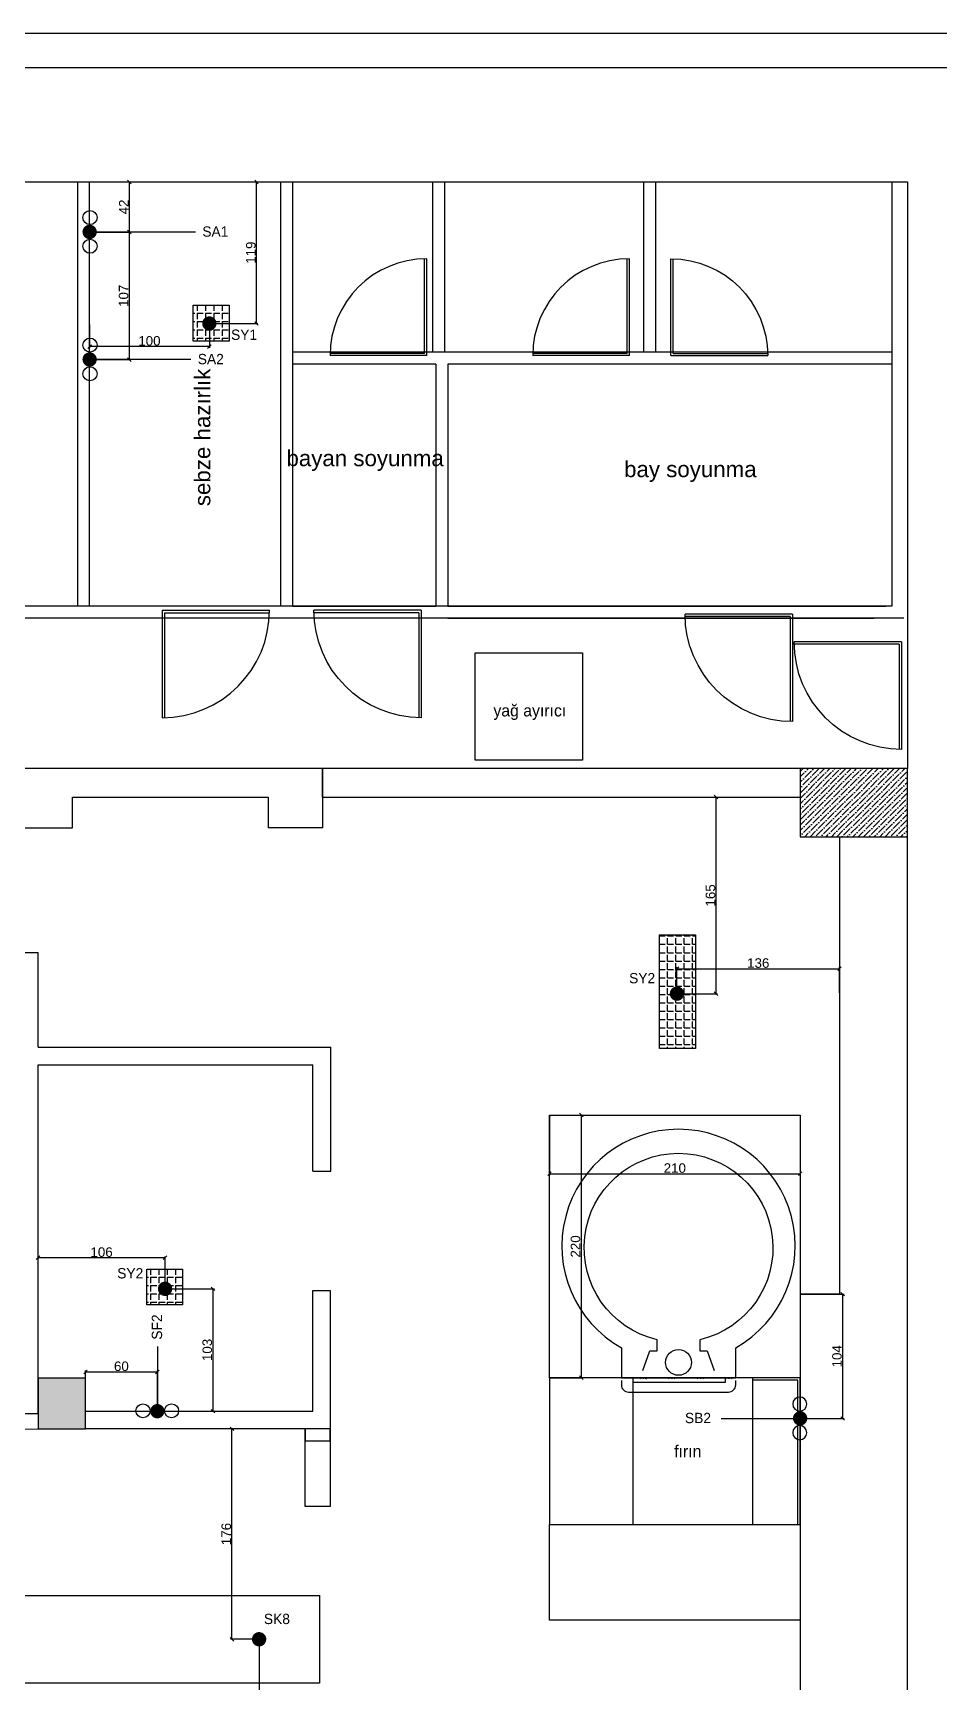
# Model space of a CAD drawing. Header units: millimetres. Extents: x -1066 to 22000, y -1118 to 1876.
# Drawn here: x 10416 to 11175, y 494 to 1876 of the extents above; entities that cross this region are included whole.
import ezdxf

# ---------------------------------------------------------------- set-up
doc = ezdxf.new("R2010")
doc.units = ezdxf.units.MM
doc.linetypes.add('DASHDOT', pattern=[25.4, 12.7, -6.35, 0, -6.35])
for name, color, linetype in [('DUVAR', 1, 'Continuous'), ('kapı ABD', 55, 'Continuous'), ('S2000-019 Su Tes İşaretler', 5, 'Continuous'), ('S2000-025 Antet', 7, 'Continuous'), ('SIH', 4, 'Continuous'), ('SU', 152, 'Continuous'), ('wall', 4, 'Continuous')]:
    doc.layers.add(name, color=color, linetype=linetype)
doc.styles.get("Standard").update_dxf_attribs({"font": 'arial.ttf'})
doc.styles.add('TAKSİM', font='GOTHIC.TTF', dxfattribs={"height": 20})
doc.dimstyles.new('OLCU50', dxfattribs={"dimtxt": 8, "dimasz": 3, "dimexe": 1.25, "dimexo": 0.625, "dimtad": 1, "dimdec": 0, "dimtxsty": 'Standard', "dimblk": 'OBLIQUE', "dimcen": 2.5, "dimclrd": 256, "dimclre": 251, "dimclrt": 25, "dimadec": 0, "dimazin": 0, "dimtfac": 1, "dimtdec": 0, "dimtmove": 0, "dimatfit": 3, "dimldrblk": 'OBLIQUE', "dimfxl": 1, "dimarcsym": 0})

# ---------------------------------------------------------------- blocks, each defined once
blk = doc.blocks.new('rtyjjkw5')
at = {"layer": 'kapı ABD', "color": 7}
for p, q in [((-2, 2), (-2, 90)), ((0, 0), (0, 90)), ((-2, 2), (-90, 2)), ((0, 0), (-90, 0))]:
    blk.add_line(p, q, dxfattribs=at)
blk.add_arc((0, 0), 90, 90, 180, dxfattribs=at)
blk = doc.blocks.new('_Oblique')
at = {"color": 0, "linetype": 'ByBlock', "lineweight": -2}
blk.add_line((-0.5, -0.5), (0.5, 0.5), dxfattribs=at)
blk = doc.blocks.new('*D63')
at = {"layer": 'Defpoints', "color": 0, "transparency": 16777216}
for p in [(1944.6, 764.5), (2154.6, 764.5), (2154.6, 715.4)]:
    blk.add_point(p, dxfattribs=at)
at = {"layer": 'DUVAR', "color": 251, "lineweight": -2, "transparency": 16777216}
for p, q in [((1944.6, 763.8), (1944.6, 714.1)), ((2154.6, 763.8), (2154.6, 714.1))]:
    blk.add_line(p, q, dxfattribs=at)
at = {"layer": 'DUVAR', "lineweight": -2, "transparency": 16777216}
blk.add_line((1944.6, 715.4), (2154.6, 715.4), dxfattribs=at)
at = {"layer": 'DUVAR', "lineweight": -2, "transparency": 16777216, "xscale": 3, "yscale": 3, "zscale": 3, "rotation": 180}
blk.add_blockref('_Oblique', (1944.6, 715.4), dxfattribs=at)
at = {"layer": 'DUVAR', "lineweight": -2, "transparency": 16777216, "xscale": 3, "yscale": 3, "zscale": 3}
blk.add_blockref('_Oblique', (2154.6, 715.4), dxfattribs=at)
at = {"layer": 'DUVAR', "color": 25, "transparency": 16777216, "insert": (2049.6, 720.1), "char_height": 8, "attachment_point": 5}
blk.add_mtext('210', dxfattribs=at)
blk = doc.blocks.new('*D64')
at = {"layer": 'Defpoints', "color": 0, "transparency": 16777216}
for p in [(1944.6, 764.5), (1944.6, 544.5), (1971.2, 544.5)]:
    blk.add_point(p, dxfattribs=at)
at = {"layer": 'DUVAR', "color": 251, "lineweight": -2, "transparency": 16777216}
for p, q in [((1945.2, 764.5), (1972.4, 764.5)), ((1945.2, 544.5), (1972.4, 544.5))]:
    blk.add_line(p, q, dxfattribs=at)
at = {"layer": 'DUVAR', "lineweight": -2, "transparency": 16777216}
blk.add_line((1971.2, 764.5), (1971.2, 544.5), dxfattribs=at)
at = {"layer": 'DUVAR', "lineweight": -2, "transparency": 16777216, "xscale": 3, "yscale": 3, "zscale": 3}
for p, rotation in [((1971.2, 764.5), 90), ((1971.2, 544.5), 270)]:
    blk.add_blockref('_Oblique', p, dxfattribs=dict(at, rotation=rotation))
at = {"layer": 'DUVAR', "color": 25, "transparency": 16777216, "insert": (1966.4, 654.5), "char_height": 8, "attachment_point": 5, "rotation": 90}
blk.add_mtext('220', dxfattribs=at)
blk = doc.blocks.new('A$C7E7D3E18')
at = {"layer": 'SIH', "linetype": 'Continuous', "const_width": 6}
blk.add_lwpolyline([(3, 6, 1), (9, 6, 1)], format="xyb", close=True, dxfattribs=at)
blk = doc.blocks.new('A$C6E87713E')
at = {"layer": 'S2000-019 Su Tes İşaretler'}
for centre in [(5.9, 6.3), (29.9, 6.3)]:
    blk.add_circle(centre, 5.89, dxfattribs=at)
blk.add_blockref('A$C7E7D3E18', (11.9, 0))
blk = doc.blocks.new('*D124')
at = {"layer": 'Defpoints', "color": 0, "transparency": 16777216}
for p in [(10463.8, 1751.7), (10463.8, 1709.7), (10497, 1709.7)]:
    blk.add_point(p, dxfattribs=at)
at = {"layer": 'DUVAR', "color": 251, "lineweight": -2, "transparency": 16777216}
for p, q in [((10464.4, 1751.7), (10498.3, 1751.7)), ((10464.4, 1709.7), (10498.3, 1709.7))]:
    blk.add_line(p, q, dxfattribs=at)
at = {"layer": 'DUVAR', "lineweight": -2, "transparency": 16777216}
blk.add_line((10497, 1751.7), (10497, 1709.7), dxfattribs=at)
at = {"layer": 'DUVAR', "lineweight": -2, "transparency": 16777216, "xscale": 3, "yscale": 3, "zscale": 3}
for p, rotation in [((10497, 1751.7), 90), ((10497, 1709.7), 270)]:
    blk.add_blockref('_Oblique', p, dxfattribs=dict(at, rotation=rotation))
at = {"layer": 'DUVAR', "color": 25, "transparency": 16777216, "insert": (10492.4, 1730.7), "char_height": 8, "attachment_point": 5, "rotation": 90}
blk.add_mtext('42', dxfattribs=at)
blk = doc.blocks.new('*D125')
at = {"layer": 'Defpoints', "color": 0, "transparency": 16777216}
for p in [(10463.8, 1709.7), (10463.8, 1602.9), (10497, 1602.9)]:
    blk.add_point(p, dxfattribs=at)
at = {"layer": 'DUVAR', "color": 251, "lineweight": -2, "transparency": 16777216}
for p, q in [((10464.4, 1709.7), (10498.3, 1709.7)), ((10464.4, 1602.9), (10498.3, 1602.9))]:
    blk.add_line(p, q, dxfattribs=at)
at = {"layer": 'DUVAR', "lineweight": -2, "transparency": 16777216}
blk.add_line((10497, 1709.7), (10497, 1602.9), dxfattribs=at)
at = {"layer": 'DUVAR', "lineweight": -2, "transparency": 16777216, "xscale": 3, "yscale": 3, "zscale": 3}
for p, rotation in [((10497, 1709.7), 90), ((10497, 1602.9), 270)]:
    blk.add_blockref('_Oblique', p, dxfattribs=dict(at, rotation=rotation))
at = {"layer": 'DUVAR', "color": 25, "transparency": 16777216, "insert": (10492.3, 1656.3), "char_height": 8, "attachment_point": 5, "rotation": 90}
blk.add_mtext('107', dxfattribs=at)
blk = doc.blocks.new('*D126')
at = {"layer": 'Defpoints', "color": 0, "transparency": 16777216}
for p in [(10564.1, 1751.7), (10603.6, 1751.7), (10564.1, 1633.1)]:
    blk.add_point(p, dxfattribs=at)
at = {"layer": 'DUVAR', "color": 251, "lineweight": -2, "transparency": 16777216}
for p, q in [((10564.7, 1751.7), (10604.8, 1751.7)), ((10564.7, 1633.1), (10604.8, 1633.1))]:
    blk.add_line(p, q, dxfattribs=at)
at = {"layer": 'DUVAR', "lineweight": -2, "transparency": 16777216}
blk.add_line((10603.6, 1633.1), (10603.6, 1751.7), dxfattribs=at)
at = {"layer": 'DUVAR', "lineweight": -2, "transparency": 16777216, "xscale": 3, "yscale": 3, "zscale": 3}
for p, rotation in [((10603.6, 1751.7), 90), ((10603.6, 1633.1), 270)]:
    blk.add_blockref('_Oblique', p, dxfattribs=dict(at, rotation=rotation))
at = {"layer": 'DUVAR', "color": 25, "transparency": 16777216, "insert": (10598.9, 1692.4), "char_height": 8, "attachment_point": 5, "rotation": 90}
blk.add_mtext('119', dxfattribs=at)
blk = doc.blocks.new('*D127')
at = {"layer": 'Defpoints', "color": 0, "transparency": 16777216}
for p in [(10463.8, 1633.1), (10564.1, 1633.1), (10463.8, 1613.8)]:
    blk.add_point(p, dxfattribs=at)
at = {"layer": 'DUVAR', "color": 251, "lineweight": -2, "transparency": 16777216}
for p, q in [((10463.8, 1632.4), (10463.8, 1612.6)), ((10564.1, 1632.4), (10564.1, 1612.6))]:
    blk.add_line(p, q, dxfattribs=at)
at = {"layer": 'DUVAR', "lineweight": -2, "transparency": 16777216}
blk.add_line((10564.1, 1613.8), (10463.8, 1613.8), dxfattribs=at)
at = {"layer": 'DUVAR', "lineweight": -2, "transparency": 16777216, "xscale": 3, "yscale": 3, "zscale": 3, "rotation": 180}
blk.add_blockref('_Oblique', (10463.8, 1613.8), dxfattribs=at)
at = {"layer": 'DUVAR', "lineweight": -2, "transparency": 16777216, "xscale": 3, "yscale": 3, "zscale": 3}
blk.add_blockref('_Oblique', (10564.1, 1613.8), dxfattribs=at)
at = {"layer": 'DUVAR', "color": 25, "transparency": 16777216, "insert": (10513.9, 1618.5), "char_height": 8, "attachment_point": 5}
blk.add_mtext('100', dxfattribs=at)
blk = doc.blocks.new('*D141')
at = {"layer": 'Defpoints', "color": 0, "transparency": 16777216}
for p in [(10520.6, 755), (10460.3, 722.1), (10520.6, 722.1)]:
    blk.add_point(p, dxfattribs=at)
at = {"layer": 'DUVAR', "color": 251, "lineweight": -2, "transparency": 16777216}
for p, q in [((10460.3, 722.7), (10460.3, 756.2)), ((10520.6, 722.7), (10520.6, 756.2))]:
    blk.add_line(p, q, dxfattribs=at)
at = {"layer": 'DUVAR', "lineweight": -2, "transparency": 16777216}
blk.add_line((10460.3, 755), (10520.6, 755), dxfattribs=at)
at = {"layer": 'DUVAR', "lineweight": -2, "transparency": 16777216, "xscale": 3, "yscale": 3, "zscale": 3, "rotation": 180}
blk.add_blockref('_Oblique', (10460.3, 755), dxfattribs=at)
at = {"layer": 'DUVAR', "lineweight": -2, "transparency": 16777216, "xscale": 3, "yscale": 3, "zscale": 3}
blk.add_blockref('_Oblique', (10520.6, 755), dxfattribs=at)
at = {"layer": 'DUVAR', "color": 25, "transparency": 16777216, "insert": (10490.4, 759.7), "char_height": 8, "attachment_point": 5}
blk.add_mtext('60', dxfattribs=at)
blk = doc.blocks.new('*D142')
at = {"layer": 'Defpoints', "color": 0, "transparency": 16777216}
for p in [(10420.6, 850.6), (10420.6, 824.6), (10527, 824.6)]:
    blk.add_point(p, dxfattribs=at)
at = {"layer": 'DUVAR', "color": 251, "lineweight": -2, "transparency": 16777216}
for p, q in [((10420.6, 825.3), (10420.6, 851.8)), ((10527, 825.3), (10527, 851.8))]:
    blk.add_line(p, q, dxfattribs=at)
at = {"layer": 'DUVAR', "lineweight": -2, "transparency": 16777216}
blk.add_line((10527, 850.6), (10420.6, 850.6), dxfattribs=at)
at = {"layer": 'DUVAR', "lineweight": -2, "transparency": 16777216, "xscale": 3, "yscale": 3, "zscale": 3, "rotation": 180}
blk.add_blockref('_Oblique', (10420.6, 850.6), dxfattribs=at)
at = {"layer": 'DUVAR', "lineweight": -2, "transparency": 16777216, "xscale": 3, "yscale": 3, "zscale": 3}
blk.add_blockref('_Oblique', (10527, 850.6), dxfattribs=at)
at = {"layer": 'DUVAR', "color": 25, "transparency": 16777216, "insert": (10473.8, 855.3), "char_height": 8, "attachment_point": 5}
blk.add_mtext('106', dxfattribs=at)
blk = doc.blocks.new('*D143')
at = {"layer": 'Defpoints', "color": 0, "transparency": 16777216}
for p in [(10527, 824.6), (10538.4, 722.1), (10567.1, 722.1)]:
    blk.add_point(p, dxfattribs=at)
at = {"layer": 'DUVAR', "color": 251, "lineweight": -2, "transparency": 16777216}
for p, q in [((10527.6, 824.6), (10568.4, 824.6)), ((10539, 722.1), (10568.4, 722.1))]:
    blk.add_line(p, q, dxfattribs=at)
at = {"layer": 'DUVAR', "lineweight": -2, "transparency": 16777216}
blk.add_line((10567.1, 824.6), (10567.1, 722.1), dxfattribs=at)
at = {"layer": 'DUVAR', "lineweight": -2, "transparency": 16777216, "xscale": 3, "yscale": 3, "zscale": 3}
for p, rotation in [((10567.1, 824.6), 90), ((10567.1, 722.1), 270)]:
    blk.add_blockref('_Oblique', p, dxfattribs=dict(at, rotation=rotation))
at = {"layer": 'DUVAR', "color": 25, "transparency": 16777216, "insert": (10562.4, 773.4), "char_height": 8, "attachment_point": 5, "rotation": 90}
blk.add_mtext('103', dxfattribs=at)
blk = doc.blocks.new('*D144')
at = {"layer": 'Defpoints', "color": 0, "transparency": 16777216}
for p in [(11092.1, 1092.7), (10955.9, 1071.8), (11092.1, 1071.8)]:
    blk.add_point(p, dxfattribs=at)
at = {"layer": 'DUVAR', "color": 251, "lineweight": -2, "transparency": 16777216}
for p, q in [((10955.9, 1072.4), (10955.9, 1093.9)), ((11092.1, 1072.4), (11092.1, 1093.9))]:
    blk.add_line(p, q, dxfattribs=at)
at = {"layer": 'DUVAR', "lineweight": -2, "transparency": 16777216}
blk.add_line((10955.9, 1092.7), (11092.1, 1092.7), dxfattribs=at)
at = {"layer": 'DUVAR', "lineweight": -2, "transparency": 16777216, "xscale": 3, "yscale": 3, "zscale": 3, "rotation": 180}
blk.add_blockref('_Oblique', (10955.9, 1092.7), dxfattribs=at)
at = {"layer": 'DUVAR', "lineweight": -2, "transparency": 16777216, "xscale": 3, "yscale": 3, "zscale": 3}
blk.add_blockref('_Oblique', (11092.1, 1092.7), dxfattribs=at)
at = {"layer": 'DUVAR', "color": 25, "transparency": 16777216, "insert": (11024, 1097.4), "char_height": 8, "attachment_point": 5}
blk.add_mtext('136', dxfattribs=at)
blk = doc.blocks.new('*D145')
at = {"layer": 'Defpoints', "color": 0, "transparency": 16777216}
for p in [(10955.9, 1236.5), (10988.7, 1236.5), (10955.9, 1071.8)]:
    blk.add_point(p, dxfattribs=at)
at = {"layer": 'DUVAR', "color": 251, "lineweight": -2, "transparency": 16777216}
for p, q in [((10956.5, 1236.5), (10989.9, 1236.5)), ((10956.5, 1071.8), (10989.9, 1071.8))]:
    blk.add_line(p, q, dxfattribs=at)
at = {"layer": 'DUVAR', "lineweight": -2, "transparency": 16777216}
blk.add_line((10988.7, 1071.8), (10988.7, 1236.5), dxfattribs=at)
at = {"layer": 'DUVAR', "lineweight": -2, "transparency": 16777216, "xscale": 3, "yscale": 3, "zscale": 3}
for p, rotation in [((10988.7, 1236.5), 90), ((10988.7, 1071.8), 270)]:
    blk.add_blockref('_Oblique', p, dxfattribs=dict(at, rotation=rotation))
at = {"layer": 'DUVAR', "color": 25, "transparency": 16777216, "insert": (10984, 1154.1), "char_height": 8, "attachment_point": 5, "rotation": 90}
blk.add_mtext('165', dxfattribs=at)
blk = doc.blocks.new('*D148')
at = {"layer": 'Defpoints', "color": 0, "transparency": 16777216}
for p in [(10583, 707.3), (10605.8, 707.3), (10605.8, 531.1)]:
    blk.add_point(p, dxfattribs=at)
at = {"layer": 'DUVAR', "color": 251, "lineweight": -2, "transparency": 16777216}
for p, q in [((10605.1, 707.3), (10581.8, 707.3)), ((10605.1, 531.1), (10581.8, 531.1))]:
    blk.add_line(p, q, dxfattribs=at)
at = {"layer": 'DUVAR', "lineweight": -2, "transparency": 16777216}
blk.add_line((10583, 531.1), (10583, 707.3), dxfattribs=at)
at = {"layer": 'DUVAR', "lineweight": -2, "transparency": 16777216, "xscale": 3, "yscale": 3, "zscale": 3}
for p, rotation in [((10583, 707.3), 90), ((10583, 531.1), 270)]:
    blk.add_blockref('_Oblique', p, dxfattribs=dict(at, rotation=rotation))
at = {"layer": 'DUVAR', "color": 25, "transparency": 16777216, "insert": (10578.3, 619.2), "char_height": 8, "attachment_point": 5, "rotation": 90}
blk.add_mtext('176', dxfattribs=at)
blk = doc.blocks.new('*D149')
at = {"layer": 'Defpoints', "color": 0, "transparency": 16777216}
for p in [(10194.3, 531.1), (10605.8, 531.1), (10194.3, 465.6)]:
    blk.add_point(p, dxfattribs=at)
at = {"layer": 'DUVAR', "color": 251, "lineweight": -2, "transparency": 16777216}
for p, q in [((10194.3, 530.5), (10194.3, 464.3)), ((10605.8, 530.5), (10605.8, 464.3))]:
    blk.add_line(p, q, dxfattribs=at)
at = {"layer": 'DUVAR', "lineweight": -2, "transparency": 16777216}
blk.add_line((10605.8, 465.6), (10194.3, 465.6), dxfattribs=at)
at = {"layer": 'DUVAR', "lineweight": -2, "transparency": 16777216, "xscale": 3, "yscale": 3, "zscale": 3, "rotation": 180}
blk.add_blockref('_Oblique', (10194.3, 465.6), dxfattribs=at)
at = {"layer": 'DUVAR', "lineweight": -2, "transparency": 16777216, "xscale": 3, "yscale": 3, "zscale": 3}
blk.add_blockref('_Oblique', (10605.8, 465.6), dxfattribs=at)
at = {"layer": 'DUVAR', "color": 25, "transparency": 16777216, "insert": (10400, 470.2), "char_height": 8, "attachment_point": 5}
blk.add_mtext('412', dxfattribs=at)
blk = doc.blocks.new('*D163')
at = {"layer": 'Defpoints', "color": 0, "transparency": 16777216}
for p in [(11059.1, 820.1), (11059.1, 716), (11094.7, 716)]:
    blk.add_point(p, dxfattribs=at)
at = {"layer": 'DUVAR', "color": 251, "lineweight": -2, "transparency": 16777216}
for p, q in [((11059.7, 820.1), (11096, 820.1)), ((11059.7, 716), (11096, 716))]:
    blk.add_line(p, q, dxfattribs=at)
at = {"layer": 'DUVAR', "lineweight": -2, "transparency": 16777216}
blk.add_line((11094.7, 820.1), (11094.7, 716), dxfattribs=at)
at = {"layer": 'DUVAR', "lineweight": -2, "transparency": 16777216, "xscale": 3, "yscale": 3, "zscale": 3}
for p, rotation in [((11094.7, 820.1), 90), ((11094.7, 716), 270)]:
    blk.add_blockref('_Oblique', p, dxfattribs=dict(at, rotation=rotation))
at = {"layer": 'DUVAR', "color": 25, "transparency": 16777216, "insert": (11090, 768.1), "char_height": 8, "attachment_point": 5, "rotation": 90}
blk.add_mtext('104', dxfattribs=at)
blk = doc.blocks.new('A$C677022EF')
at = {"layer": 'DUVAR'}
for p, q in [((71.3, 8.4), (149.1, 8.4)), ((78.2, 12), (77.2, 11.1)), ((78, 11.9), (80, 11.9)), ((80, 12), (80, 11.1)), ((80, 12), (80, 11.1)), ((81.9, 11.9), (80, 11.9)), ((81.7, 12), (82.7, 11.1)), ((102.1, 12), (101.2, 11.1)), ((102, 11.9), (103.9, 11.9)), ((103.9, 12), (103.9, 11.1)), ((103.9, 12), (103.9, 11.1)), ((105.8, 11.9), (103.9, 11.9)), ((105.7, 12), (106.6, 11.1)), ((126.1, 12), (125.2, 11.1)), ((125.9, 11.9), (127.9, 11.9)), ((127.9, 12), (127.9, 11.1)), ((127.9, 12), (127.9, 11.1)), ((129.8, 11.9), (127.9, 11.9)), ((129.7, 12), (130.6, 11.1)), ((150, 12), (149.1, 11.1)), ((149.1, 8.4), (149.1, 12)), ((149.9, 11.9), (151.8, 11.9)), ((151.8, 12), (151.8, 11.1)), ((151.8, 12), (151.8, 11.1)), ((153.7, 11.9), (151.8, 11.9)), ((153.6, 12), (154.5, 11.1))]:
    blk.add_line(p, q, dxfattribs=at)
blk.add_lwpolyline([(211.5, 12), (1.5, 12), (1.5, 232), (211.5, 232)], close=True, dxfattribs=at)
blk.add_lwpolyline([(157.5, 37.2, 3.818729), (61.7, 37.2), (61.7, 12), (157.5, 12)], format="xyb", close=True, dxfattribs=at)
for points in [[(79.7, 18), (85.6, 34.5), (91.6, 34.5), (91.6, 43.9, -8.672066), (127.6, 43.9), (127.6, 34.5), (133.6, 34.5), (139.5, 18)], [(61.7, 9.6), (61.7, 6, 0.414214), (67.7, 0), (151.5, 0, 0.414214), (157.5, 6), (157.5, 9.6)]]:
    blk.add_lwpolyline(points, format="xyb", dxfattribs=at)
blk.add_circle((109.6, 24.9), 10.8, dxfattribs=at)
dim = blk.add_linear_dim(base=(211.5, 182.9), p1=(1.5, 232), p2=(211.5, 232), dimstyle='OLCU50', dxfattribs=at)
dim.commit()
dim.dimension.update_dxf_attribs({"geometry": '*D63', "text_midpoint": (106.5, 187.6), "insert": (-1943.1, -532.5)})
dim = blk.add_linear_dim(base=(28.1, 12), p1=(1.5, 232), p2=(1.5, 12), angle=90, dimstyle='OLCU50', dxfattribs=at)
dim.commit()
dim.dimension.update_dxf_attribs({"geometry": '*D64', "text_midpoint": (23.4, 122), "insert": (-1943.1, -532.5)})

msp = doc.modelspace()

# ---------------------------------------------------------------- hatches: boundary and pattern name
at = {"layer": 'DUVAR'}
h = msp.add_hatch(dxfattribs=at)
h.set_pattern_fill('ANGLE', color=256, angle=270)
h.set_pattern_definition([(270, (11720.4304, -2730.8385), (6.985, 1e-14), [5.08, -1.905]), (360, (11720.4304, -2730.8385), (-1e-14, 6.985), [5.08, -1.905])])
h.paths.add_polyline_path([(10580.6, 1618.4), (10580.6, 1648.4), (10550.6, 1648.4), (10550.6, 1618.4)])
h = msp.add_hatch(dxfattribs=at)
h.set_pattern_fill('ANSI36', color=157)
h.set_pattern_definition([(45, (6031.215, 9e-13), (1.683798, 6.173926), [7.9375, -1.5875, 0, -1.5875])])
h.paths.add_polyline_path([(10460.4, 749.9), (10420.7, 749.9), (10420.6, 707.3), (10460.3, 707.3)])
h.paths.add_polyline_path([(9166.5, 1260.3), (9102.1, 1260.3), (9102.1, 1207.7), (9166.5, 1207.7)])
h.paths.add_polyline_path([(9175.5, 759.9), (9102.1, 759.9), (9102.1, 707.3), (9175.5, 707.3)])
h.paths.add_polyline_path([(9175.5, 193.3), (9102.1, 193.3), (9102.1, 118.6), (9116.7, 118.6), (9175.5, 118.6)])
h.paths.add_polyline_path([(9175.5, -387.8), (9102.1, -387.8), (9102.1, -462.5), (9175.5, -462.5)])
h.paths.add_polyline_path([(9835.2, -387.8), (9761.7, -387.8), (9761.7, -462.5), (9835.2, -462.5)])
h.paths.add_polyline_path([(10480.7, -387.8), (10407.2, -387.8), (10407.2, -462.5), (10480.7, -462.5)])
h = msp.add_hatch(dxfattribs=at)
h.set_pattern_fill('ANSI36', color=157)
h.set_pattern_definition([(45, (9361.226, 5e-13), (1.683798, 6.173926), [7.9375, -1.5875, 0, -1.5875])])
h.paths.add_polyline_path([(11149, 1260.3), (11059.1, 1260.3), (11059.1, 1203.3), (11149, 1203.3)])
h = msp.add_hatch(dxfattribs=at)
h.set_pattern_fill('ANGLE', color=256, angle=360)
h.set_pattern_definition([(360, (15320.518, 2195.796), (-9e-15, 6.985), [5.08, -1.905]), (90, (15320.518, 2195.796), (-6.985, -9e-15), [5.08, -1.905])])
h.paths.add_polyline_path([(10971.3, 1026), (10941.3, 1026), (10941.3, 1121), (10971.3, 1121)])
h = msp.add_hatch(dxfattribs=at)
h.set_pattern_fill('ANGLE', color=256, angle=270)
h.set_pattern_definition([(270, (11681.4085, -3538.174), (6.985, 1e-14), [5.08, -1.905]), (360, (11681.4085, -3538.174), (-1e-14, 6.985), [5.08, -1.905])])
h.paths.add_polyline_path([(10541.6, 811.1), (10541.6, 841.1), (10511.6, 841.1), (10511.6, 811.1)])

# ---------------------------------------------------------------- linework, layer by layer
for p, q in [((9696.9, 1751.7), (11149, 1751.7)), ((10453.8, 1396.3), (10453.8, 1751.7)), ((10463.8, 1396.3), (10463.8, 1751.7)), ((10623.8, 1751.7), (10623.8, 1396.3)), ((10633.8, 1751.7), (10633.8, 1396.3)), ((10751.2, 1751.7), (10751.2, 1609)), ((10761.2, 1751.7), (10761.2, 1609)), ((10927.8, 1751.7), (10927.8, 1609)), ((10937.8, 1751.7), (10937.8, 1609)), ((11135.8, 1751.7), (11135.8, 1396.3)), ((11149, 1751.7), (11149, 1260.3)), ((11135.8, 1609), (10633.8, 1609)), ((10753.8, 1599), (10633.8, 1599)), ((10753.8, 1599), (10753.8, 1396.3)), ((10763.8, 1599), (10763.8, 1396.3)), ((11135.8, 1599), (10763.8, 1599)), ((11135.9, 1396.3), (10126.6, 1396.3)), ((10633.8, 1396.3), (10753.8, 1396.3)), ((10763.8, 1396.3), (11131, 1396.3)), ((11145.9, 1386.3), (9957.6, 1386.3)), ((10763.8, 1386.3), (11121, 1386.3)), ((10658.8, 1260.3), (10397.6, 1260.3)), ((10658.8, 1236.5), (10658.8, 1260.3)), ((10449.4, 1210.8), (10449.4, 1236.5)), ((10449.4, 1236.5), (10613.4, 1236.5)), ((10613.4, 1236.5), (10613.4, 1210.8)), ((10397.6, 1210.8), (10449.4, 1210.8)), ((10420.6, 1027.1), (10665.9, 1027.1)), ((10665.9, 923.2), (10665.9, 1027.1)), ((10420.6, 1012.1), (10650.9, 1012.1)), ((10650.9, 923.2), (10650.9, 1012.1)), ((10650.9, 923.2), (10665.9, 923.2)), ((10450.9, 749.9), (10420.6, 749.9))]:
    msp.add_line(p, q)
for points in [[(8380.4, 1847.4), (12370.2, 1847.4), (12370.2, -1018.9), (8380.4, -1018.9)], [(10420.6, 707.3), (10460.3, 707.3), (10460.3, 749.9), (10420.6, 749.9)]]:
    msp.add_lwpolyline(points, close=True)
for points in [[(10658.8, 1236.5), (11059.1, 1236.5), (11059.1, 1203.3), (11092.1, 1203.3), (11092.1, 820.1), (11059.1, 820.1), (11059.1, -465), (11149, -465), (11149, 1260.3), (11149, 1260.3), (10658.8, 1260.3), (10658.8, 1210.8), (10613.4, 1210.8)], [(10420.6, 1027.1), (10420.6, 1106.1), (10407.6, 1106.1), (10407.6, 720.1), (10420.6, 720.1), (10420.6, 1012.1)], [(9931, 1080.1), (9933.7, 874.8), (9933.7, 874.8), (9933.7, 863.2), (9933.7, 863.2), (9933.7, 706.8), (10420.6, 707.3), (10420.6, 707.3)], [(10644.3, 707.3), (10460.3, 707.3), (10460.3, 722.1), (10650.9, 722.1), (10650.9, 823.2), (10665.3, 823.2), (10665.3, 642.3), (10644.3, 642.3), (10644.3, 707.3)]]:
    msp.add_lwpolyline(points)
for points in [[(10580.6, 1648.4), (10580.6, 1618.4), (10550.6, 1618.4), (10550.6, 1648.4)], [(10786.8, 1357.3), (10876.8, 1357.3), (10876.8, 1267.3), (10786.8, 1267.3)], [(11059.1, 1203.3), (11149, 1203.3), (11149, 1260.3), (11059.1, 1260.3)], [(10941.3, 1121), (10971.3, 1121), (10971.3, 1026), (10941.3, 1026)], [(10541.6, 841.1), (10541.6, 811.1), (10511.6, 811.1), (10511.6, 841.1)], [(10849.1, 627.1), (10919.1, 627.1), (10919.1, 750.1), (10849.1, 750.1)], [(11019.1, 750.1), (11019.1, 627.1), (11059.1, 627.1), (11059.1, 687.1), (11059.1, 687.1), (11059.1, 750.1)], [(10849.1, 627.1), (11059.1, 627.1), (11059.1, 547.1), (10849.1, 547.1)], [(10194.3, 567.7), (10656.3, 567.7), (10656.3, 494.4), (10194.3, 494.4)]]:
    msp.add_lwpolyline(points, close=True, dxfattribs=at)
msp.add_lwpolyline([(11057.1, 627.1), (11057.1, 685.1), (11057.1, 685.1), (11057.1, 748.1), (11019.1, 748.1)], dxfattribs=at)
at = {"layer": 'DUVAR', "color": 5}
msp.add_lwpolyline([(10644.3, 697.3), (10665.3, 697.3), (10665.3, 707.3), (10644.3, 707.3)], close=True, dxfattribs=at)
at = {"layer": 'S2000-025 Antet'}
msp.add_lwpolyline([(8345.4, 1876.4), (12380.2, 1876.4), (12380.2, -1043.9), (8345.4, -1043.9)], close=True, dxfattribs=at)
at = {"layer": 'SU'}
for p, q in [((10552.5, 1709.7), (10463.8, 1709.7)), ((10548.7, 1602.9), (10463.8, 1602.9)), ((10520.6, 776.3), (10520.6, 722.1)), ((10993, 716), (11059.1, 716))]:
    msp.add_line(p, q, dxfattribs=at)

# ---------------------------------------------------------------- block references
at = {"yscale": 0.9, "zscale": 0.9}
for p, xscale in [((10746.2, 1606.3), 0.9), ((10916, 1606.3), 0.9), ((10950.9, 1606.3), -0.9)]:
    msp.add_blockref('rtyjjkw5', p, dxfattribs=dict(at, xscale=xscale))
at = {"extrusion": (0, 0, -1), "zscale": -1, "rotation": 180}
for p in [(-10558.1, 1639.1), (-10949.9, 1077.8), (-10521, 830.6), (-10599.8, 537.1)]:
    msp.add_blockref('A$C7E7D3E18', p, dxfattribs=at)
at = {"rotation": 180}
msp.add_blockref('rtyjjkw5', (10524.5, 1392.9), dxfattribs=at)
at = {"xscale": -1, "rotation": 180}
for p in [(10741.7, 1392.9), (11052.7, 1389.7), (11144.1, 1366.4)]:
    msp.add_blockref('rtyjjkw5', p, dxfattribs=at)
at = {"layer": 'DUVAR'}
msp.add_blockref('A$C677022EF', (10847.6, 738.1), dxfattribs=at)
at = {"layer": 'wall', "color": 0, "linetype": 'DASHDOT', "rotation": 270}
for p in [(10457.8, 1727.7), (10457.8, 1620.9)]:
    msp.add_blockref('A$C6E87713E', p, dxfattribs=at)
at = {"layer": 'wall', "color": 0, "linetype": 'DASHDOT', "xscale": -1, "rotation": 90}
msp.add_blockref('A$C6E87713E', (11065.1, 734), dxfattribs=at)
at = {"layer": 'wall', "color": 0, "linetype": 'DASHDOT'}
msp.add_blockref('A$C6E87713E', (10502.6, 716.1), dxfattribs=at)

# ---------------------------------------------------------------- texts
at = {"style": 'TAKSİM'}
for s, p in [('yağ ayırıcı', (10802.1, 1304, 0)), ('fırın', (10953.6, 683.6))]:
    msp.add_text(s, height=9.9, dxfattribs=at).set_placement(p)
at = {"layer": 'DUVAR'}
msp.add_text('sebze hazırlık', height=13.365, rotation=90, dxfattribs=at).set_placement((10564.9, 1480.1))
for s, p in [('bayan soyunma', (10628.7, 1513.6)), ('bay soyunma', (10911.6, 1504.4))]:
    msp.add_text(s, height=13.365, dxfattribs=at).set_placement(p)
at = {"layer": 'SU', "style": 'TAKSİM'}
for s, p in [('SA1', (10558.2, 1705.8)), ('SY1', (10582.3, 1619.4)), ('SA2', (10554.4, 1599)), ('SY2', (10915.8, 1080.5)), ('SY2', (10486.9, 833.3)), ('SB2', (10962.6, 712.1)), ('SK8', (10609.8, 543.8))]:
    msp.add_text(s, height=8.64, dxfattribs=at).set_placement(p)
msp.add_text('SF2', height=8.64, rotation=90, dxfattribs=at).set_placement((10524.5, 782))

# ---------------------------------------------------------------- dimensions: what is measured, and where the dimension line sits
at = {"layer": 'DUVAR'}
for base, p1, p2, picture, middle in [((10497, 1709.7), (10463.8, 1751.7), (10463.8, 1709.7), '*D124', (10492.4, 1730.7)), ((10603.6, 1751.7), (10564.1, 1633.1), (10564.1, 1751.7), '*D126', (10598.9, 1692.4)), ((10988.7, 1236.5), (10955.9, 1071.8), (10955.9, 1236.5), '*D145', (10984, 1154.1)), ((10567.1044, 722.1147), (10526.9574, 824.6286), (10538.407, 722.1147), '*D143', (10562.3921, 773.3717)), ((11094.7, 716), (11059.1, 820.1), (11059.1, 716), '*D163', (11090, 768.1)), ((10583, 707.3), (10605.8, 531.1), (10605.8, 707.3), '*D148', (10578.3, 619.2))]:
    dim = msp.add_linear_dim(base=base, p1=p1, p2=p2, angle=90, dimstyle='OLCU50', dxfattribs=at)
    dim.commit()
    dim.dimension.update_dxf_attribs({"geometry": picture, "text_midpoint": middle})
dim = msp.add_linear_dim(base=(10497, 1602.9), p1=(10463.8, 1709.7), p2=(10463.8, 1602.9), angle=90, dimstyle='OLCU50', override={"dimtmove": 1}, dxfattribs=at)
dim.commit()
dim.dimension.update_dxf_attribs({"geometry": '*D125', "text_midpoint": (10492.3, 1656.3)})
for base, p1, p2, picture, middle in [((10463.8, 1613.8), (10564.1, 1633.1), (10463.8, 1633.1), '*D127', (10513.9, 1618.5)), ((11092.1, 1092.7), (10955.9, 1071.8), (11092.1, 1071.8), '*D144', (11024, 1097.4)), ((10420.6, 850.6), (10527, 824.6), (10420.6, 824.6), '*D142', (10473.8, 855.3)), ((10520.6, 755), (10460.3, 722.1), (10520.6, 722.1), '*D141', (10490.4, 759.7)), ((10194.2599, 465.5843), (10605.7688, 531.141), (10194.2599, 531.141), '*D149', (10400.0144, 470.2257))]:
    dim = msp.add_linear_dim(base=base, p1=p1, p2=p2, dimstyle='OLCU50', dxfattribs=at)
    dim.commit()
    dim.dimension.update_dxf_attribs({"geometry": picture, "text_midpoint": middle})

doc.saveas('drawing.dxf')
